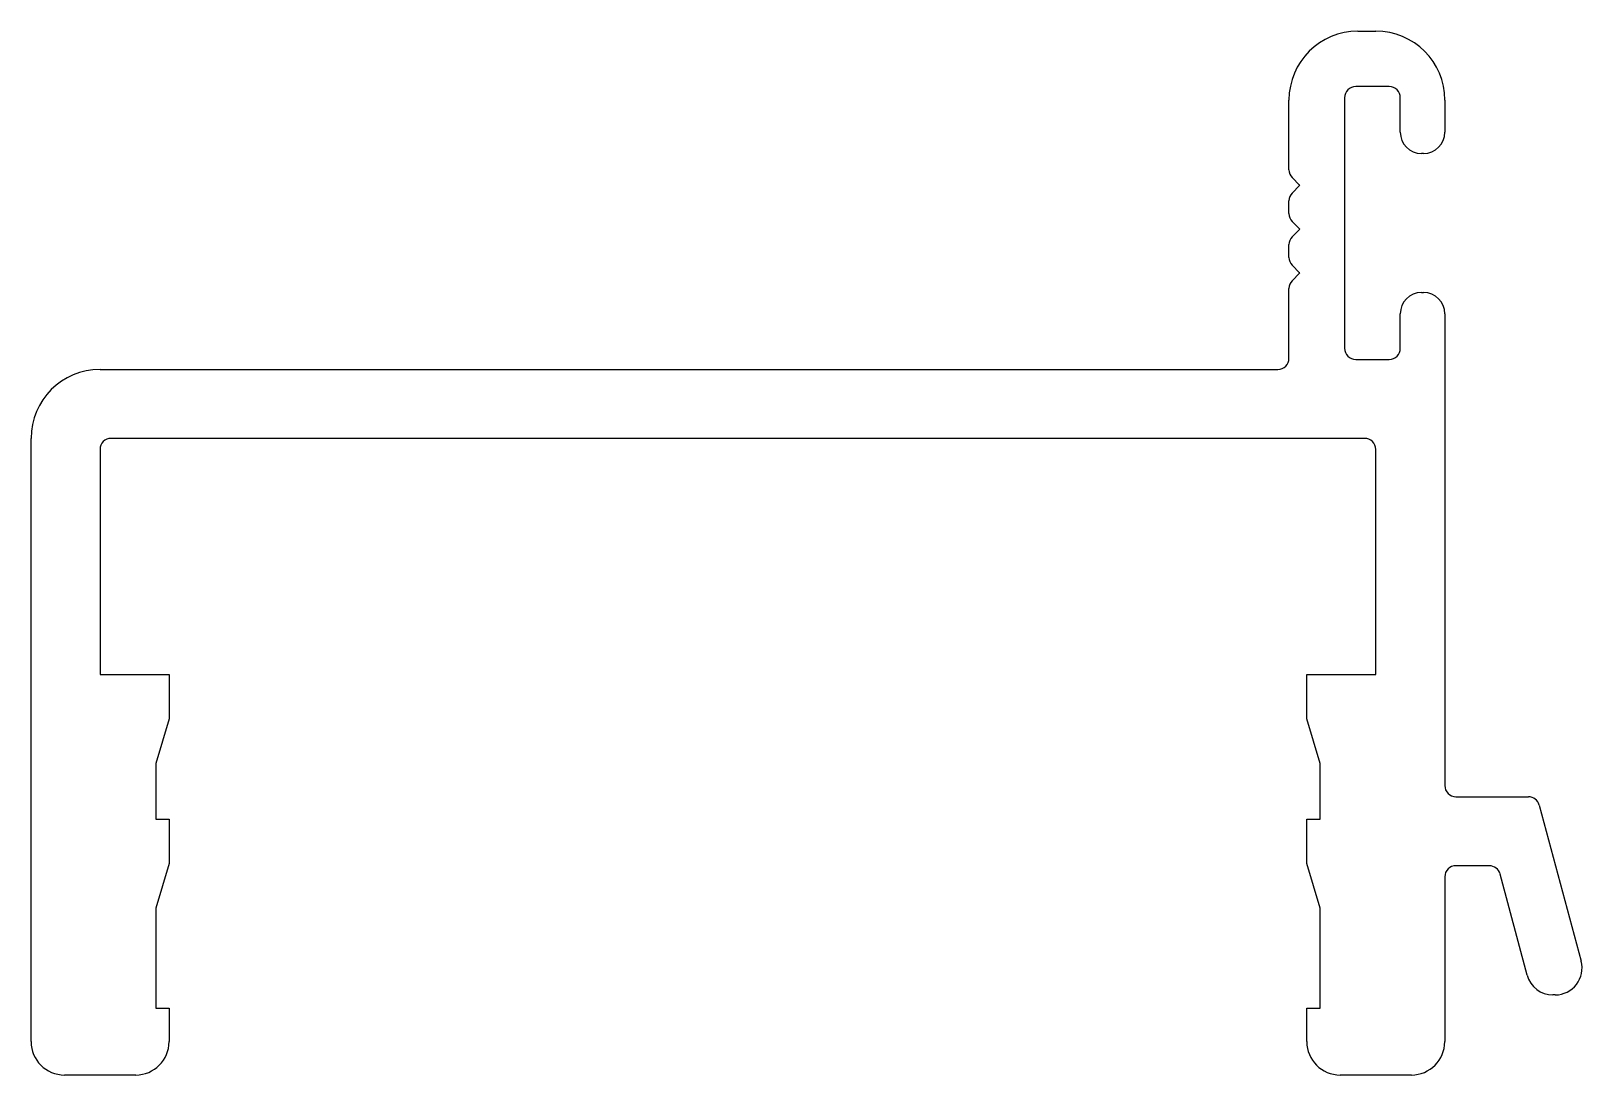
# Model space of a CAD drawing. Extents: x -19.9 to 15.5, y 8.3 to 32.2.
import ezdxf

# ---------------------------------------------------------------- set-up
doc = ezdxf.new("R2010")
doc.units = 0
doc.layers.get('0').update_dxf_attribs({"linetype": 'CONTINUOUS'})

msp = doc.modelspace()

# ---------------------------------------------------------------- linework, layer by layer
for p, q in [((10.424, 32.159), (10.83, 32.159)), ((11.135, 30.889), (10.373, 30.889)), ((8.849, 28.991), (8.849, 30.584)), ((10.119, 30.635), (10.119, 24.92)), ((11.389, 29.847), (11.389, 30.635)), ((12.405, 30.584), (12.405, 29.847)), ((11.922, 29.365), (11.872, 29.365)), ((9.093, 28.643), (8.922, 28.814)), ((8.922, 28.461), (9.093, 28.632)), ((8.849, 27.991), (8.849, 28.284)), ((9.093, 27.643), (8.922, 27.814)), ((8.922, 27.461), (9.093, 27.632)), ((8.849, 26.991), (8.849, 27.284)), ((9.093, 26.643), (8.922, 26.814)), ((8.922, 26.461), (9.093, 26.632)), ((8.849, 24.691), (8.849, 26.284)), ((11.872, 26.19), (11.922, 26.19)), ((11.389, 24.92), (11.389, 25.707)), ((12.405, 25.707), (12.405, 14.937)), ((-18.278, 24.437), (8.595, 24.437)), ((10.373, 24.666), (11.135, 24.666)), ((-19.853, 9.095), (-19.853, 22.862)), ((10.576, 22.862), (-18.024, 22.862)), ((-18.278, 22.608), (-18.278, 17.477)), ((10.83, 17.477), (10.83, 22.608)), ((-18.278, 17.477), (-16.703, 17.477)), ((-16.703, 17.477), (-16.703, 16.461)), ((9.255, 16.461), (9.255, 17.477)), ((9.255, 17.477), (10.83, 17.477)), ((-16.703, 16.461), (-17.008, 15.445)), ((9.56, 15.445), (9.255, 16.461)), ((-17.008, 15.445), (-17.008, 14.175)), ((9.56, 14.175), (9.56, 15.445)), ((12.659, 14.683), (14.314, 14.683)), ((-17.008, 14.175), (-16.703, 14.175)), ((-16.703, 14.175), (-16.703, 13.159)), ((9.255, 13.159), (9.255, 14.175)), ((9.255, 14.175), (9.56, 14.175)), ((14.559, 14.495), (15.514, 10.93)), ((-16.703, 13.159), (-17.008, 12.143)), ((9.56, 12.143), (9.255, 13.159)), ((13.421, 13.109), (12.659, 13.109)), ((12.405, 12.855), (12.405, 9.095)), ((14.284, 10.614), (13.666, 12.92)), ((-17.008, 12.143), (-17.008, 9.857)), ((9.56, 9.857), (9.56, 12.143)), ((14.926, 10.162), (14.873, 10.162)), ((-17.008, 9.857), (-16.703, 9.857)), ((-16.703, 9.857), (-16.703, 9.095)), ((9.255, 9.095), (9.255, 9.857)), ((9.255, 9.857), (9.56, 9.857)), ((-17.465, 8.333), (-19.091, 8.333)), ((11.643, 8.333), (10.017, 8.333))]:
    msp.add_line(p, q)
for centre, radius, start, end in [((10.424, 30.584), 1.575, 90, 180), ((10.83, 30.584), 1.575, 0, 90), ((10.373, 30.635), 0.254, 90, 180), ((11.135, 30.635), 0.254, 0, 90), ((11.872, 29.847), 0.483, 180, 270), ((11.922, 29.847), 0.483, 270, 360), ((9.099, 28.991), 0.25, 180, 225), ((9.099, 28.284), 0.25, 135, 180), ((9.088, 28.638), 0.008, 315, 45), ((9.099, 27.991), 0.25, 180, 225), ((9.088, 27.638), 0.008, 315, 45), ((9.099, 27.284), 0.25, 135, 180), ((9.099, 26.991), 0.25, 180, 225), ((9.088, 26.638), 0.008, 315, 45), ((9.099, 26.284), 0.25, 135, 180), ((11.872, 25.707), 0.483, 90, 180), ((11.922, 25.707), 0.483, 360, 90), ((10.373, 24.92), 0.254, 180, 270), ((11.135, 24.92), 0.254, 270, 360), ((-18.278, 22.862), 1.575, 90, 180), ((8.595, 24.691), 0.254, 270, 0), ((-18.024, 22.608), 0.254, 90, 180), ((10.576, 22.608), 0.254, 0, 90), ((12.659, 14.937), 0.254, 180, 270), ((14.314, 14.429), 0.254, 15, 90), ((12.659, 12.855), 0.254, 90, 180), ((13.421, 12.855), 0.254, 15, 90), ((14.926, 10.772), 0.61, 270, 15), ((14.873, 10.772), 0.61, 195, 270), ((-19.091, 9.095), 0.762, 180, 270), ((-17.465, 9.095), 0.762, 270, 0), ((10.017, 9.095), 0.762, 180, 270), ((11.643, 9.095), 0.762, 270, 0)]:
    msp.add_arc(centre, radius, start, end)

doc.saveas('drawing.dxf')
